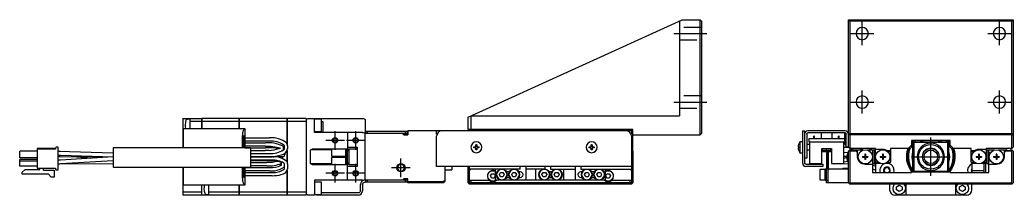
# Model space of a CAD drawing. Extents: x 0 to 767, y -8 to 638.
# Drawn here: x 404.7 to 766.7, y 289.6 to 353.6 of the extents above; entities that cross this region are included whole.
import ezdxf

# ---------------------------------------------------------------- set-up
doc = ezdxf.new("R2010")
doc.units = 0
doc.header["$LTSCALE"] = 0.5
doc.linetypes.add('CENTER', pattern=[50.8, 31.75, -6.35, 6.35, -6.35])
doc.linetypes.add('DASHED', pattern=[19.05, 12.7, -6.35])
for name, color, linetype in [('MSM_CENTER', 1, 'CENTER'), ('MSM_CONTINUOUS', 7, 'CONTINUOUS'), ('MSM_DASHED', 4, 'DASHED'), ('MSM_NARROW', 5, 'CONTINUOUS')]:
    doc.layers.add(name, color=color, linetype=linetype)

msp = doc.modelspace()

# ---------------------------------------------------------------- linework, layer by layer
at = {"layer": 'MSM_CENTER'}
for p, q in [((711.7, 344.4), (711.7, 352.9)), ((761.7, 344.4), (761.7, 352.9)), ((643.09, 348.65), (655.09, 348.65)), ((707.45, 348.65), (715.95, 348.65)), ((757.45, 348.65), (765.95, 348.65)), ((711.7, 319.4), (711.7, 327.9)), ((761.7, 319.4), (761.7, 327.9)), ((643.09, 323.65), (655.09, 323.65)), ((707.45, 323.65), (715.95, 323.65)), ((757.45, 323.65), (765.95, 323.65)), ((519.59, 306.25), (519.59, 313.05)), ((527.09, 306.25), (527.09, 313.05)), ((522.99, 309.65), (516.19, 309.65)), ((530.49, 309.65), (523.69, 309.65)), ((736.7, 296.65), (736.7, 310.65)), ((519.59, 294.25), (519.59, 301.05)), ((527.09, 294.25), (527.09, 301.05)), ((543.59, 296.25), (543.59, 303.05)), ((729.7, 303.65), (743.7, 303.65)), ((522.99, 297.65), (516.19, 297.65)), ((530.49, 297.65), (523.69, 297.65)), ((546.99, 299.65), (540.19, 299.65))]:
    msp.add_line(p, q, dxfattribs=at)
at = {"layer": 'MSM_CONTINUOUS'}
for p, q in [((568.09, 318.1), (646.09, 353.65)), ((645.09, 353.19), (645.09, 318.65)), ((646.09, 353.65), (652.59, 353.65)), ((652.59, 311.65), (652.59, 353.65)), ((652.59, 353.65), (653.09, 353.15)), ((653.09, 353.15), (653.09, 312.15)), ((706.7, 353.65), (707.2, 353.15)), ((706.7, 353.65), (766.7, 353.65)), ((706.7, 307.15), (706.7, 353.65)), ((766.2, 353.15), (707.2, 353.15)), ((707.2, 353.15), (707.2, 312.15)), ((766.2, 353.15), (766.7, 353.65)), ((766.2, 312.15), (766.2, 353.15)), ((766.7, 353.65), (766.7, 307.15)), ((569.29, 318.65), (645.09, 318.65)), ((464.09, 317.65), (464.09, 306.88)), ((464.09, 317.65), (470.98, 317.65)), ((466.38, 317.38), (465.61, 317.31)), ((466.59, 317.65), (466.59, 313.95)), ((470.98, 316.49), (466.59, 316.49)), ((470.98, 313.95), (470.98, 317.65)), ((470.99, 317.64), (470.98, 317.64)), ((470.99, 316.49), (470.98, 316.49)), ((484.59, 317.65), (470.99, 317.65)), ((470.99, 317.65), (470.99, 313.95)), ((484.59, 316.49), (470.99, 316.49)), ((484.59, 313.95), (484.59, 317.65)), ((484.59, 317.64), (484.6, 317.64)), ((484.59, 316.49), (484.6, 316.49)), ((502.09, 317.65), (484.6, 317.65)), ((484.6, 317.65), (484.6, 313.95)), ((502.09, 316.49), (484.6, 316.49)), ((502.09, 317.65), (502.09, 308.37)), ((502.09, 317.64), (502.1, 317.64)), ((502.09, 316.49), (502.1, 316.49)), ((509.09, 317.65), (502.1, 317.65)), ((502.1, 308.36), (502.1, 317.65)), ((509.09, 316.49), (502.1, 316.49)), ((509.09, 317.65), (509.09, 289.65)), ((510.09, 317.65), (529.59, 317.65)), ((512.09, 312.55), (512.09, 317.65)), ((514.59, 317.4), (512.09, 317.4)), ((514.59, 312.9), (514.59, 317.4)), ((514.59, 316.59), (515.09, 316.59)), ((515.09, 316.59), (515.09, 312.55)), ((530.59, 317.27), (530.59, 312.17)), ((568.09, 313.65), (568.09, 318.1)), ((569.09, 318.56), (569.09, 313.65)), ((464.19, 313.9), (464.09, 313.9)), ((464.19, 313.95), (464.19, 306.88)), ((464.19, 313.95), (486.69, 313.95)), ((485.82, 306.88), (485.82, 311.47)), ((486.09, 313.24), (486.69, 313.84)), ((486.69, 313.95), (486.69, 306.88)), ((512.09, 312.9), (514.59, 312.9)), ((529.59, 312.55), (512.09, 312.55)), ((524.09, 312.55), (524.09, 306.52)), ((530.59, 295.15), (530.59, 312.15)), ((545.79, 312.15), (530.59, 312.15)), ((530.79, 312.15), (530.79, 312.95)), ((530.79, 312.95), (545.79, 312.95)), ((531.29, 312.95), (531.29, 312.15)), ((544.59, 311.65), (544.09, 312.15)), ((546.09, 311.9), (544.34, 311.9)), ((544.59, 311.65), (546.09, 311.65)), ((545.29, 312.15), (545.29, 312.95)), ((545.79, 312.95), (545.79, 312.15)), ((546.09, 313.15), (546.09, 311.65)), ((627.59, 313.15), (546.09, 313.15)), ((556.59, 311.95), (556.59, 313.15)), ((556.59, 311.95), (556.76, 311.95)), ((628.09, 313.65), (568.09, 313.65)), ((568.09, 313.15), (568.34, 313.4)), ((568.59, 313.65), (568.34, 313.4)), ((568.34, 313.4), (568.59, 313.15)), ((627.59, 311.95), (627.42, 311.95)), ((627.59, 313.65), (628.09, 313.15)), ((627.59, 313.15), (627.84, 313.4)), ((627.59, 313.15), (627.59, 311.95)), ((628.09, 305.95), (628.09, 313.65)), ((628.09, 311.65), (652.59, 311.65)), ((653.09, 312.15), (652.59, 311.65)), ((689.9, 313.15), (690.7, 313.15)), ((689.9, 313.15), (689.9, 301.35)), ((690.7, 313.15), (690.7, 301.45)), ((691.5, 311.95), (691.5, 303.15)), ((705.5, 313.15), (691.9, 313.15)), ((705.5, 312.35), (691.9, 312.35)), ((696.7, 312.35), (696.7, 310.35)), ((700.7, 310.35), (700.7, 312.35)), ((705.4, 308.15), (705.4, 312.15)), ((705.85, 312.15), (705.4, 312.15)), ((705.9, 307.15), (705.9, 311.95)), ((707.2, 312.15), (706.7, 311.65)), ((766.7, 311.65), (706.7, 311.65)), ((707.2, 312.15), (766.2, 312.15)), ((707.2, 311.65), (707.2, 306.65)), ((766.7, 311.65), (766.2, 312.15)), ((766.2, 306.65), (766.2, 311.65)), ((486.3, 306.88), (486.3, 311.25)), ((486.69, 311.25), (486.3, 311.25)), ((486.69, 310.55), (495.69, 310.55)), ((495.69, 309.35), (486.69, 309.35)), ((486.69, 308.75), (494.21, 308.75)), ((556.59, 300.15), (556.59, 311.15)), ((570.89, 307.35), (570.89, 308.08)), ((571.29, 308.08), (571.29, 307.35)), ((612.89, 307.35), (612.89, 308.08)), ((613.29, 308.08), (613.29, 307.35)), ((627.59, 311.15), (627.59, 294.15)), ((688.45, 308.1), (688.45, 308.08)), ((689, 309.15), (689, 305.15)), ((689.9, 309.15), (689, 309.15)), ((692.45, 308.15), (691.5, 308.15)), ((692.2, 310.35), (692.2, 309.15)), ((692.2, 310.35), (705.2, 310.35)), ((692.2, 309.15), (705.2, 309.15)), ((692.45, 309.15), (692.45, 301.15)), ((694.08, 310.35), (694.08, 311.15)), ((694.33, 311.15), (694.08, 311.15)), ((694.33, 310.35), (694.33, 311.15)), ((703.33, 311.15), (703.08, 311.15)), ((703.08, 310.35), (703.08, 311.15)), ((703.33, 310.35), (703.33, 311.15)), ((704.95, 301.15), (704.95, 309.15)), ((705.2, 310.35), (705.2, 309.15)), ((705.4, 308.15), (705.9, 308.15)), ((728.5, 306.65), (729.7, 307.85)), ((743.7, 309.65), (729.7, 309.65)), ((729.7, 309.65), (729.7, 307.15)), ((730.2, 308.35), (730.5, 308.65)), ((730.2, 298.95), (730.2, 308.35)), ((730.7, 308.85), (730.5, 308.65)), ((730.5, 308.65), (730.5, 298.65)), ((730.7, 308.85), (731, 309.15)), ((742.7, 308.85), (730.7, 308.85)), ((731, 309.15), (742.4, 309.15)), ((742.4, 309.15), (743.2, 308.35)), ((742.9, 298.65), (742.9, 308.65)), ((743.2, 308.35), (743.2, 298.95)), ((743.7, 307.15), (743.7, 309.65)), ((743.7, 307.85), (744.91, 306.65)), ((404.69, 303.28), (404.69, 305.68)), ((411.04, 305.68), (404.69, 305.68)), ((411.04, 306.66), (411.04, 299.55)), ((417.67, 306.66), (411.04, 306.66)), ((417.67, 306.41), (411.04, 306.41)), ((417.67, 306.82), (417.67, 306.41)), ((418.69, 307.12), (417.97, 307.12)), ((418.69, 298.84), (418.69, 307.12)), ((418.8, 305.59), (418.69, 305.6)), ((419.52, 305.57), (418.69, 305.59)), ((418.69, 304.29), (419.48, 304.27)), ((438.69, 304.95), (418.8, 305.59)), ((419.48, 304.27), (438.69, 303.65)), ((438.69, 306.88), (438.69, 299.88)), ((488.69, 306.88), (438.69, 306.88)), ((494.21, 307.55), (486.69, 307.55)), ((486.69, 306.95), (494.23, 306.95)), ((488.69, 306.88), (488.69, 299.88)), ((488.69, 305.99), (494.13, 305.99)), ((488.69, 304.9), (495.69, 304.9)), ((494.11, 305.99), (494.15, 305.99)), ((499.57, 306.82), (499.63, 306.98)), ((500.75, 306.57), (500.68, 306.37)), ((500.77, 306.61), (500.75, 306.57)), ((501.09, 306.63), (501.09, 307.6)), ((501.13, 304.82), (501.25, 304.64)), ((501.25, 304.64), (501.29, 304.44)), ((502.09, 305.97), (502.09, 301.77)), ((502.1, 301.75), (502.1, 306)), ((502.29, 307.6), (502.29, 306.64)), ((510.59, 301.55), (510.59, 305.75)), ((518.29, 306.15), (510.7, 306.15)), ((511.39, 306.55), (523.79, 306.55)), ((518.29, 306.55), (518.29, 303.9)), ((523.49, 303.9), (523.49, 306.55)), ((523.79, 306.15), (523.49, 306.15)), ((523.79, 301.15), (523.79, 306.15)), ((523.99, 305.95), (523.79, 306.15)), ((523.99, 306.52), (523.99, 300.77)), ((524, 306.52), (524.08, 306.49)), ((524.09, 306.52), (524, 306.52)), ((524.09, 307.15), (527.59, 307.15)), ((524.59, 306.4), (524.59, 300.9)), ((527.59, 306.4), (524.59, 306.4)), ((527.59, 307.15), (527.59, 300.15)), ((570.16, 307.35), (570.89, 307.35)), ((570.89, 306.95), (570.16, 306.95)), ((570.89, 306.22), (570.89, 306.95)), ((571.29, 307.35), (572.02, 307.35)), ((571.29, 306.95), (571.29, 306.22)), ((572.02, 306.95), (571.29, 306.95)), ((612.16, 307.35), (612.89, 307.35)), ((612.89, 306.95), (612.16, 306.95)), ((612.89, 306.22), (612.89, 306.95)), ((613.29, 307.35), (614.02, 307.35)), ((613.29, 306.95), (613.29, 306.22)), ((614.02, 306.95), (613.29, 306.95)), ((628.09, 306.65), (627.59, 307.15)), ((628.09, 306.65), (627.59, 306.65)), ((628.09, 306.42), (627.59, 306.42)), ((627.69, 306.25), (627.59, 306.25)), ((627.59, 306.15), (628.09, 305.65)), ((627.59, 305.65), (627.84, 305.9)), ((628.09, 305.95), (627.99, 305.85)), ((627.99, 305.95), (627.99, 305.75)), ((628.09, 305.65), (628.09, 294.15)), ((688.32, 307.35), (688.45, 307.35)), ((688.45, 306.95), (688.32, 306.95)), ((688.45, 307.35), (688.45, 306.95)), ((688.45, 306.22), (688.45, 306.2)), ((689, 305.15), (689.9, 305.15)), ((691.5, 306.15), (692.45, 306.15)), ((696.95, 306.65), (700.45, 306.65)), ((696.95, 301.15), (696.95, 306.65)), ((700.45, 305.95), (696.95, 305.95)), ((700.45, 305.45), (696.95, 305.45)), ((698.7, 305.15), (699.2, 305.15)), ((698.7, 305.15), (698.7, 299.15)), ((699.2, 305.15), (699.2, 294.15)), ((699.45, 299.15), (699.45, 305.45)), ((700.45, 306.65), (700.45, 301.15)), ((704.95, 307.12), (706.73, 307.12)), ((706.51, 305.11), (704.95, 305.25)), ((706.7, 307.15), (705.9, 307.15)), ((707.2, 306.65), (706.7, 307.15)), ((706.7, 305.65), (706.95, 305.9)), ((706.7, 294.15), (706.7, 305.65)), ((706.95, 305.9), (707.2, 306.15)), ((706.95, 305.9), (707.2, 305.65)), ((716.5, 306.65), (707.2, 306.65)), ((707.2, 306.15), (712.09, 306.15)), ((707.2, 305.65), (707.2, 294.15)), ((709.5, 305.65), (707.2, 305.65)), ((710, 306), (709.5, 305.65)), ((709.5, 305.65), (710, 305.15)), ((710, 303.65), (710, 306.15)), ((712.25, 306.65), (711.07, 306.15)), ((712.66, 304.65), (712.66, 303.85)), ((712.95, 304.65), (712.66, 304.65)), ((712.66, 304.12), (712.95, 304.12)), ((712.95, 304.65), (712.95, 303.85)), ((713.52, 306.15), (715.5, 306.15)), ((714.14, 306.15), (715.32, 306.65)), ((715.5, 305.2), (715.21, 305.03)), ((715.5, 306.15), (715.5, 305.2)), ((715.5, 305.58), (715.7, 305.64)), ((715.7, 301.15), (715.7, 306.15)), ((715.7, 306.15), (716.3, 306.15)), ((716.3, 301.15), (716.3, 306.15)), ((716.3, 305.83), (716.5, 305.9)), ((716.5, 305.2), (716.5, 306.65)), ((716.5, 306.42), (719.16, 306.42)), ((716.5, 305.2), (716.73, 305.07)), ((716.7, 305.07), (716.7, 305.08)), ((719.35, 304.65), (719.06, 304.65)), ((719.06, 304.65), (719.06, 303.85)), ((719.06, 304.12), (719.35, 304.12)), ((719.35, 304.65), (719.35, 303.85)), ((720.72, 305.95), (722, 305.95)), ((722, 305.45), (721.28, 305.45)), ((729.2, 306.65), (722, 306.65)), ((722, 306.65), (722, 301.65)), ((729.7, 307.15), (729.2, 306.65)), ((733.84, 304.96), (733.9, 305.02)), ((733.9, 305.09), (733.9, 305.02)), ((735.64, 306.61), (735.64, 306.61)), ((744.2, 306.65), (743.7, 307.15)), ((751.4, 306.65), (744.2, 306.65)), ((751.4, 301.65), (751.4, 306.65)), ((751.4, 305.95), (752.69, 305.95)), ((752.12, 305.45), (751.4, 305.45)), ((754.06, 304.65), (754.06, 303.85)), ((754.35, 304.65), (754.06, 304.65)), ((754.06, 304.12), (754.35, 304.12)), ((754.25, 306.42), (756.9, 306.42)), ((754.35, 304.65), (754.35, 303.85)), ((756.68, 305.07), (756.9, 305.2)), ((756.7, 305.07), (756.7, 305.08)), ((765.2, 306.65), (756.9, 306.65)), ((756.9, 306.65), (756.9, 305.2)), ((757.1, 301.15), (757.1, 306.15)), ((757.1, 306.15), (757.7, 306.15)), ((757.7, 301.15), (757.7, 306.15)), ((757.9, 305.2), (757.9, 306.15)), ((757.9, 306.15), (759.89, 306.15)), ((758.2, 305.03), (757.9, 305.2)), ((760.46, 304.65), (760.46, 303.85)), ((760.75, 304.65), (760.46, 304.65)), ((760.46, 304.12), (760.75, 304.12)), ((760.75, 304.65), (760.75, 303.85)), ((761.32, 306.15), (764.44, 306.15)), ((763.4, 306.15), (763.4, 303.65)), ((763.9, 305.65), (763.4, 306)), ((763.4, 305.15), (763.9, 305.65)), ((766.2, 305.65), (763.9, 305.65)), ((765.2, 306.65), (765.2, 306.89)), ((766.2, 306.65), (765.76, 306.65)), ((765.76, 306.15), (766.2, 306.15)), ((766.7, 307.15), (766.2, 306.65)), ((766.2, 306.15), (766.45, 305.9)), ((766.2, 305.65), (766.45, 305.9)), ((766.2, 294.15), (766.2, 305.65)), ((766.45, 305.9), (766.7, 305.65)), ((766.7, 305.65), (766.7, 294.15)), ((411.04, 303.28), (404.69, 303.28)), ((411.04, 302.68), (404.69, 302.68)), ((404.69, 300.28), (404.69, 302.68)), ((411.04, 302.08), (404.69, 302.08)), ((418.69, 303.79), (419.36, 303.79)), ((419.47, 302.45), (418.69, 302.41)), ((418.69, 301.11), (419.55, 301.15)), ((418.69, 301.1), (419.3, 301.1)), ((418.69, 301.1), (419.02, 301.1)), ((419.02, 301.1), (438.69, 301.25)), ((419.36, 303.79), (438.67, 303.65)), ((438.67, 303.65), (419.47, 302.45)), ((419.55, 301.15), (438.69, 302.35)), ((424.21, 303.76), (430.54, 303.14)), ((495.69, 303.7), (488.69, 303.7)), ((488.69, 303.6), (496.69, 303.6)), ((496.69, 302.4), (488.69, 302.4)), ((495.69, 302.15), (488.69, 302.15)), ((488.69, 301.55), (494.69, 301.55)), ((497.74, 302.22), (495.69, 302.15)), ((500.09, 300.7), (500.09, 301.44)), ((500.29, 303.29), (500.24, 303.06)), ((500.29, 303.78), (500.29, 303.72)), ((500.29, 303.72), (500.29, 303.32)), ((500.29, 303.32), (500.29, 303.29)), ((501.09, 299.3), (501.09, 301.04)), ((502.29, 301.04), (502.29, 299.3)), ((510.7, 301.15), (518.29, 301.15)), ((523.79, 300.75), (511.39, 300.75)), ((518.29, 303.9), (523.49, 303.9)), ((518.29, 303.4), (518.29, 300.75)), ((523.49, 303.4), (518.29, 303.4)), ((523.49, 300.75), (523.49, 303.4)), ((523.49, 301.15), (523.79, 301.15)), ((523.79, 301.15), (523.99, 301.35)), ((524.08, 300.8), (524, 300.78)), ((524.09, 300.78), (524, 300.78)), ((524.09, 295.15), (524.09, 300.78)), ((524.59, 300.9), (527.59, 300.9)), ((691.5, 303.15), (690.7, 303.15)), ((691.2, 300.95), (697.4, 300.95)), ((692.45, 301.15), (696.95, 301.15)), ((697.4, 300.95), (697.4, 300.15)), ((700.45, 301.15), (701.45, 301.15)), ((701.27, 301.11), (702.07, 301.25)), ((701.45, 301.25), (703.95, 301.25)), ((701.45, 301.15), (701.45, 301.25)), ((702.25, 301.25), (702.25, 301.15)), ((702.25, 301.15), (703.15, 301.15)), ((702.63, 301.25), (702.63, 301.15)), ((702.78, 301.25), (702.78, 301.15)), ((703.15, 301.25), (703.15, 301.15)), ((703.87, 301.1), (706.7, 301.18)), ((703.95, 301.15), (703.95, 301.25)), ((703.95, 301.15), (704.95, 301.15)), ((704.95, 303.95), (706.08, 303.84)), ((704.95, 303.77), (706.07, 303.74)), ((706.05, 303.27), (704.95, 303.08)), ((704.95, 301.76), (706.34, 302)), ((711.8, 303.79), (711.8, 303.5)), ((711.8, 303.79), (712.6, 303.79)), ((711.8, 303.5), (712.6, 303.5)), ((712.33, 303.79), (712.33, 303.5)), ((712.66, 303.44), (712.66, 302.65)), ((712.66, 303.18), (712.95, 303.18)), ((712.95, 302.65), (712.66, 302.65)), ((715.5, 300.85), (712.8, 300.85)), ((712.95, 303.44), (712.95, 302.65)), ((713.01, 303.79), (713.8, 303.79)), ((713.01, 303.5), (713.8, 303.5)), ((713.27, 303.5), (713.27, 303.79)), ((713.8, 303.79), (713.8, 303.5)), ((715.19, 302.28), (715.2, 302.28)), ((715.21, 302.27), (715.5, 302.1)), ((715.3, 302.22), (715.3, 302.21)), ((715.5, 302.1), (715.5, 297.95)), ((715.7, 302.04), (715.5, 302.06)), ((716.7, 300.82), (715.5, 301.08)), ((716.7, 300.06), (715.5, 300.57)), ((715.7, 301.15), (716.3, 301.15)), ((716.5, 301.97), (716.3, 301.99)), ((716.73, 302.23), (716.5, 302.1)), ((716.5, 301.65), (716.5, 302.1)), ((716.5, 301.65), (717.54, 301.65)), ((717, 301.15), (716.5, 301.65)), ((716.7, 302.21), (716.7, 302.22)), ((716.7, 297.95), (716.7, 301.45)), ((718.49, 301.15), (717, 301.15)), ((718.2, 303.79), (718.2, 303.5)), ((718.2, 303.79), (719, 303.79)), ((718.2, 303.5), (719, 303.5)), ((718.73, 303.79), (718.73, 303.5)), ((719.06, 303.44), (719.06, 302.65)), ((719.06, 303.18), (719.35, 303.18)), ((719.35, 302.65), (719.06, 302.65)), ((719.35, 303.44), (719.35, 302.65)), ((719.41, 303.79), (720.2, 303.79)), ((719.41, 303.5), (720.2, 303.5)), ((719.67, 303.5), (719.67, 303.79)), ((721.5, 301.15), (719.92, 301.15)), ((720.2, 303.79), (720.2, 303.5)), ((720.86, 301.65), (722, 301.65)), ((722, 301.65), (721.5, 301.15)), ((733.9, 302.27), (733.84, 302.34)), ((733.9, 302.27), (733.9, 302.2)), ((735.64, 300.68), (735.64, 300.68)), ((751.9, 301.15), (751.4, 301.65)), ((751.4, 301.65), (752.54, 301.65)), ((753.49, 301.15), (751.65, 301.15)), ((751.65, 301.15), (751.65, 297.95)), ((753.2, 303.79), (753.2, 303.5)), ((753.2, 303.79), (754, 303.79)), ((753.2, 303.5), (754, 303.5)), ((753.73, 303.79), (753.73, 303.5)), ((754.06, 303.44), (754.06, 302.65)), ((754.06, 303.18), (754.35, 303.18)), ((754.35, 302.65), (754.06, 302.65)), ((754.35, 303.44), (754.35, 302.65)), ((754.41, 303.79), (755.2, 303.79)), ((754.41, 303.5), (755.2, 303.5)), ((754.67, 303.5), (754.67, 303.79)), ((756.4, 301.15), (754.92, 301.15)), ((755.2, 303.79), (755.2, 303.5)), ((755.86, 301.65), (756.9, 301.65)), ((756.15, 297.95), (756.15, 301.15)), ((756.9, 301.65), (756.4, 301.15)), ((756.9, 302.1), (756.68, 302.23)), ((756.7, 302.21), (756.7, 302.22)), ((756.7, 297.95), (756.7, 301.45)), ((756.9, 302.1), (756.9, 301.65)), ((757.1, 301.15), (757.7, 301.15)), ((757.9, 302.1), (758.2, 302.27)), ((757.9, 297.95), (757.9, 302.1)), ((760.6, 300.85), (757.9, 300.85)), ((759.6, 303.79), (759.6, 303.5)), ((759.6, 303.79), (760.4, 303.79)), ((759.6, 303.5), (760.4, 303.5)), ((760.13, 303.79), (760.13, 303.5)), ((760.46, 303.44), (760.46, 302.65)), ((760.46, 303.18), (760.75, 303.18)), ((760.75, 302.65), (760.46, 302.65)), ((760.75, 303.44), (760.75, 302.65)), ((760.81, 303.79), (761.6, 303.79)), ((760.81, 303.5), (761.6, 303.5)), ((761.07, 303.5), (761.07, 303.79)), ((761.6, 303.79), (761.6, 303.5)), ((411.04, 300.28), (404.69, 300.28)), ((405.58, 297.99), (406.58, 298.99)), ((405.58, 297.29), (405.58, 297.99)), ((415.12, 297.29), (405.58, 297.29)), ((406.58, 298.99), (411.71, 298.99)), ((411.04, 299.55), (417.67, 299.55)), ((411.99, 299.27), (411.99, 299.55)), ((413.14, 299.55), (413.14, 298.95)), ((413.29, 298.8), (417.14, 298.8)), ((416.14, 296.27), (415.12, 297.29)), ((417.14, 298.8), (417.14, 296.27)), ((417.67, 299.55), (417.67, 299.14)), ((417.97, 298.84), (418.69, 298.84)), ((438.69, 299.88), (488.69, 299.88)), ((464.09, 299.88), (464.09, 289.65)), ((464.19, 299.88), (464.19, 293.35)), ((485.82, 295.83), (485.82, 299.88)), ((486.3, 296.05), (486.3, 299.88)), ((486.69, 299.88), (486.69, 293.35)), ((486.69, 299.75), (495.69, 299.75)), ((495.69, 298.55), (486.69, 298.55)), ((486.69, 297.95), (496.69, 297.95)), ((494.69, 300.35), (488.69, 300.35)), ((502.09, 298.68), (502.09, 289.65)), ((502.1, 289.65), (502.1, 298.7)), ((527.59, 300.15), (524.09, 300.15)), ((627.59, 300.15), (556.59, 300.15)), ((559.59, 300.15), (559.59, 294.65)), ((559.59, 298.9), (562.09, 298.9)), ((562.09, 300.15), (562.09, 298.9)), ((568.09, 294.15), (568.09, 300.15)), ((568.59, 294.15), (568.59, 300.15)), ((568.59, 298.65), (569.09, 299.15)), ((587.09, 299.15), (568.59, 299.15)), ((576.22, 296.65), (576.66, 297.4)), ((576.66, 297.4), (577.52, 297.4)), ((577.52, 297.4), (577.95, 296.65)), ((578.09, 295.15), (578.09, 299.15)), ((579.47, 297.15), (579.91, 297.9)), ((579.91, 296.4), (579.47, 297.15)), ((579.91, 297.9), (580.77, 297.9)), ((580.77, 297.9), (581.2, 297.15)), ((581.2, 297.15), (580.77, 296.4)), ((583.11, 298.15), (582.07, 298.15)), ((583.97, 297.15), (584.41, 297.9)), ((584.41, 296.4), (583.97, 297.15)), ((584.41, 297.9), (585.27, 297.9)), ((585.27, 297.9), (585.7, 297.15)), ((585.7, 297.15), (585.27, 296.4)), ((587.09, 298.15), (586.57, 298.15)), ((587.09, 299.15), (587.09, 300.15)), ((589.09, 300.15), (589.09, 295.15)), ((596.09, 299.15), (589.09, 299.15)), ((592.79, 295.15), (592.79, 299.15)), ((594.97, 297.15), (595.41, 297.9)), ((595.41, 296.4), (594.97, 297.15)), ((595.41, 297.9), (596.27, 297.9)), ((596.09, 299.15), (596.09, 300.15)), ((596.27, 297.9), (596.7, 297.15)), ((596.7, 297.15), (596.27, 296.4)), ((598.61, 298.15), (597.57, 298.15)), ((598.09, 300.15), (598.09, 299.15)), ((598.09, 299.15), (607.09, 299.15)), ((599.47, 297.15), (599.91, 297.9)), ((599.91, 296.4), (599.47, 297.15)), ((599.91, 297.9), (600.77, 297.9)), ((600.77, 297.9), (601.2, 297.15)), ((601.2, 297.15), (600.77, 296.4)), ((602.79, 299.15), (602.79, 295.15)), ((607.09, 300.15), (607.09, 295.15)), ((609.09, 300.15), (609.09, 299.15)), ((609.09, 299.15), (627.59, 299.15)), ((609.61, 298.15), (609.09, 298.15)), ((610.47, 297.15), (610.91, 297.9)), ((610.91, 296.4), (610.47, 297.15)), ((610.91, 297.9), (611.77, 297.9)), ((611.77, 297.9), (612.2, 297.15)), ((612.2, 297.15), (611.77, 296.4)), ((614.11, 298.15), (613.07, 298.15)), ((614.97, 297.15), (615.41, 297.9)), ((615.41, 296.4), (614.97, 297.15)), ((615.41, 297.9), (616.27, 297.9)), ((616.27, 297.9), (616.7, 297.15)), ((616.7, 297.15), (616.27, 296.4)), ((618.09, 295.15), (618.09, 299.15)), ((618.22, 296.65), (618.66, 297.4)), ((618.66, 297.4), (619.52, 297.4)), ((619.52, 297.4), (619.95, 296.65)), ((627.09, 299.15), (627.59, 298.65)), ((697.4, 300.15), (691.1, 300.15)), ((696.2, 299.05), (696.2, 295.25)), ((698.2, 299.05), (696.2, 299.05)), ((698.2, 295.15), (698.2, 299.15)), ((706.7, 299.15), (698.2, 299.15)), ((698.7, 295.15), (698.7, 299.15)), ((699.2, 298.65), (699.7, 299.15)), ((704.65, 299.55), (706.7, 299.55)), ((704.65, 299.55), (704.65, 299.15)), ((705.45, 299.3), (705.45, 299.15)), ((706.56, 299.55), (706.56, 299.15)), ((715.5, 299.27), (716.7, 298.76)), ((715.5, 297.95), (729.7, 297.95)), ((729.7, 297.95), (729.7, 298.15)), ((729.7, 298.15), (743.7, 298.15)), ((730.5, 298.65), (730.2, 298.95)), ((730.5, 298.65), (730.7, 298.45)), ((730.7, 298.45), (742.7, 298.45)), ((731, 298.15), (730.7, 298.45)), ((733.54, 300.45), (733.73, 300.45)), ((733.95, 300.22), (733.73, 300.45)), ((733.95, 300.22), (733.78, 300.22)), ((733.95, 300.09), (733.95, 300.22)), ((739.68, 300.45), (739.45, 300.22)), ((739.62, 300.22), (739.45, 300.22)), ((739.45, 300.22), (739.45, 300.09)), ((739.68, 300.45), (739.87, 300.45)), ((743.2, 298.95), (742.4, 298.15)), ((743.7, 298.15), (743.7, 297.95)), ((743.7, 297.95), (757.9, 297.95)), ((751.65, 298.65), (756.15, 298.65)), ((417.14, 296.27), (416.14, 296.27)), ((486.69, 293.35), (464.19, 293.35)), ((470.98, 289.65), (470.98, 293.35)), ((470.99, 289.65), (470.99, 293.35)), ((473.49, 293.35), (473.49, 289.65)), ((484.59, 289.65), (484.59, 293.35)), ((484.6, 293.35), (484.6, 289.65)), ((486.69, 293.45), (486.09, 294.06)), ((486.69, 296.05), (486.3, 296.05)), ((496.69, 296.75), (486.69, 296.75)), ((512.09, 295.15), (512.09, 289.65)), ((529.59, 295.15), (512.09, 295.15)), ((514.59, 294.4), (512.09, 294.4)), ((514.59, 289.9), (514.59, 294.4)), ((528.79, 291.25), (528.79, 293.55)), ((529.59, 293.55), (529.59, 291.25)), ((545.79, 295.15), (530.39, 295.15)), ((545.79, 294.35), (530.39, 294.35)), ((530.79, 294.35), (530.79, 295.15)), ((531.29, 295.15), (531.29, 294.35)), ((544.09, 295.15), (544.59, 295.65)), ((546.09, 295.65), (544.59, 295.65)), ((545.29, 294.35), (545.29, 295.15)), ((545.79, 295.15), (545.79, 294.35)), ((546.09, 294.15), (546.09, 295.65)), ((546.09, 294.65), (558.98, 294.65)), ((559.09, 294.15), (546.09, 294.15)), ((558.48, 294.15), (558.98, 294.65)), ((558.98, 294.65), (559.59, 294.95)), ((559.59, 294.65), (559.09, 294.15)), ((568.09, 294.15), (568.59, 293.65)), ((568.59, 294.15), (568.34, 293.9)), ((568.59, 295.15), (575.77, 295.15)), ((627.59, 294.15), (568.59, 294.15)), ((627.59, 293.65), (568.59, 293.65)), ((569.09, 295.15), (569.09, 294.15)), ((576.66, 295.9), (576.22, 296.65)), ((577.52, 295.9), (576.66, 295.9)), ((577.95, 296.65), (577.52, 295.9)), ((618.09, 295.15), (578.09, 295.15)), ((580.77, 296.4), (579.91, 296.4)), ((582.07, 296.15), (583.11, 296.15)), ((585.27, 296.4), (584.41, 296.4)), ((586.57, 296.15), (587.09, 296.15)), ((596.27, 296.4), (595.41, 296.4)), ((597.57, 296.15), (598.61, 296.15)), ((600.77, 296.4), (599.91, 296.4)), ((609.09, 296.15), (609.61, 296.15)), ((611.77, 296.4), (610.91, 296.4)), ((613.07, 296.15), (614.11, 296.15)), ((616.27, 296.4), (615.41, 296.4)), ((618.66, 295.9), (618.22, 296.65)), ((619.52, 295.9), (618.66, 295.9)), ((619.95, 296.65), (619.52, 295.9)), ((620.41, 295.15), (627.59, 295.15)), ((627.09, 294.15), (627.09, 295.15)), ((627.84, 293.9), (627.59, 294.15)), ((627.59, 293.65), (628.09, 294.15)), ((696.2, 295.25), (698.2, 295.25)), ((698.2, 295.15), (699.2, 295.15)), ((698.7, 294.15), (698.7, 295.15)), ((706.7, 294.15), (698.7, 294.15)), ((706.95, 293.9), (706.7, 294.15)), ((707.2, 294.15), (706.95, 293.9)), ((707.2, 293.65), (706.95, 293.9)), ((707.2, 294.15), (766.2, 294.15)), ((766.2, 293.65), (707.2, 293.65)), ((721.7, 293.52), (721, 293.65)), ((721.7, 293.65), (721.7, 291.65)), ((724.2, 292.73), (725.2, 293.3)), ((725.2, 293.3), (726.2, 292.73)), ((727.7, 289.65), (727.7, 293.65)), ((745.7, 293.65), (745.7, 289.65)), ((747.2, 292.73), (748.2, 293.3)), ((748.2, 293.3), (749.2, 292.73)), ((751.7, 291.65), (751.7, 293.65)), ((766.45, 293.9), (766.2, 294.15)), ((766.45, 293.9), (766.2, 293.65)), ((766.7, 294.15), (766.45, 293.9)), ((470.98, 290.8), (464.09, 290.8)), ((470.98, 289.65), (464.09, 289.65)), ((470.99, 290.8), (470.98, 290.8)), ((470.99, 289.66), (470.98, 289.66)), ((484.59, 289.65), (470.99, 289.65)), ((472.5, 289.98), (473.27, 289.92)), ((484.59, 290.8), (473.49, 290.8)), ((484.59, 290.8), (484.6, 290.8)), ((484.59, 289.66), (484.6, 289.66)), ((502.09, 290.8), (484.6, 290.8)), ((502.09, 289.65), (484.6, 289.65)), ((502.09, 290.8), (502.1, 290.8)), ((502.09, 289.66), (502.1, 289.66)), ((509.09, 290.8), (502.1, 290.8)), ((509.09, 289.65), (502.1, 289.65)), ((512.09, 289.65), (510.09, 289.65)), ((512.09, 289.9), (514.59, 289.9)), ((512.79, 289.65), (512.79, 289.9)), ((527.99, 289.65), (512.79, 289.65)), ((513.29, 289.9), (513.29, 289.65)), ((527.99, 290.45), (514.59, 290.45)), ((727.7, 289.65), (723.7, 289.65)), ((724.2, 291.57), (724.2, 292.73)), ((725.2, 290.99), (724.2, 291.57)), ((726.2, 291.57), (725.2, 290.99)), ((726.2, 292.73), (726.2, 291.57)), ((745.7, 289.65), (727.7, 289.65)), ((749.7, 289.65), (745.7, 289.65)), ((747.2, 291.57), (747.2, 292.73)), ((748.2, 290.99), (747.2, 291.57)), ((749.2, 291.57), (748.2, 290.99)), ((749.2, 292.73), (749.2, 291.57))]:
    msp.add_line(p, q, dxfattribs=at)
at = {"layer": 'MSM_CONTINUOUS', "extrusion": (0, 0, -1)}
for centre, radius in [((-711.7, 348.65), 2.25), ((-761.7, 348.65), 2.25), ((-711.7, 323.65), 2.25), ((-761.7, 323.65), 2.25), ((-519.59, 309.65), 0.783), ((-527.09, 309.65), 0.783), ((-571.09, 307.15), 2), ((-613.09, 307.15), 2), ((-736.7, 303.65), 5), ((-736.7, 303.65), 3.15), ((-543.59, 299.65), 1.23), ((-519.59, 297.65), 0.783), ((-527.09, 297.65), 0.783), ((-580.34, 297.15), 1.9), ((-584.84, 297.15), 1.9), ((-595.84, 297.15), 1.9), ((-600.34, 297.15), 1.9), ((-611.34, 297.15), 1.9), ((-615.84, 297.15), 1.9)]:
    msp.add_circle(centre, radius, dxfattribs=at)
at = {"layer": 'MSM_CONTINUOUS'}
for centre, radius in [((736.7, 303.65), 4.5), ((712.8, 303.65), 2.6), ((719.2, 303.65), 2.6), ((736.7, 303.65), 3), ((754.2, 303.65), 2.6), ((760.6, 303.65), 2.6), ((580.34, 297.15), 2), ((584.84, 297.15), 2), ((595.84, 297.15), 2), ((600.34, 297.15), 2), ((611.34, 297.15), 2), ((615.84, 297.15), 2)]:
    msp.add_circle(centre, radius, dxfattribs=at)
for centre, radius, start, end in [((470.9, 315.15), 6, 162.3708, 191.537), ((465.66, 316.81), 0.5, 95, 162.3708), ((466.4, 317.18), 0.2, 18.1949, 95), ((490.46, 311.69), 4.64, 160.4546, 182.713), ((558.59, 311.15), 2, 90, 180), ((625.59, 311.15), 2, 0, 90), ((691.9, 311.95), 1.2, 90, 180), ((705.5, 311.95), 1.2, 0, 90), ((495.13, 296.05), 12.73, 65.3814, 94.1546), ((496.45, 301.84), 8.74, 51.6765, 94.9803), ((496.44, 301.66), 7.72, 54.3313, 95.5619), ((500.47, 307.53), 0.622, 6.9392, 41.0969), ((500.57, 307.57), 1.72, 1.1046, 40.9976), ((691.5, 307.15), 3.19, 163.0947, 176.4096), ((691.5, 307.15), 3.2, 141.3178, 162.73), ((736.7, 303.65), 8.2, 132.9703, 148.6119), ((736.7, 303.65), 6.5, 112.6199, 122.2042), ((736.7, 303.65), 6.5, 57.7958, 67.3801), ((736.7, 303.65), 8.2, 31.3881, 47.0297), ((417.97, 306.82), 0.3, 90, 180), ((494.87, 319.75), 13.77, 267.0004, 267.0016), ((494.97, 280.09), 26.87, 81.1484, 91.5762), ((494.87, 319.75), 13.77, 272.8028, 287.8241), ((496.27, 313.53), 8.65, 266.1439, 301.4476), ((495.88, 316.63), 12.93, 269.1445, 288.5736), ((499.04, 307.48), 0.846, 273.0873, 308.5311), ((499.57, 307.09), 2.75, 278.9432, 350.7276), ((499.56, 306.82), 1.21, 310.2216, 338.1544), ((499.82, 306.86), 0.978, 345.1348, 51.2961), ((500.67, 304.42), 0.622, 275.0583, 1.8855), ((500.23, 306.84), 0.889, 308.882, 346.1339), ((523.79, 305.75), 0.802, 0.1066, 68.3487), ((571.09, 307.15), 0.435, 152.6335, 207.3665), ((571.09, 307.15), 0.435, 62.6335, 117.3665), ((571.09, 307.15), 0.435, 242.6335, 297.3665), ((571.09, 307.15), 0.435, 332.6335, 27.3665), ((613.09, 307.15), 0.435, 152.6335, 207.3665), ((613.09, 307.15), 0.435, 62.6335, 117.3665), ((613.09, 307.15), 0.435, 242.6335, 297.3665), ((613.09, 307.15), 0.435, 332.6335, 27.3665), ((627.69, 305.95), 0.3, 0, 90), ((691.5, 307.15), 3.19, 183.5904, 196.9053), ((691.5, 307.15), 3.2, 197.27, 218.6822), ((697.2, 306.75), 0.25, 203.5782, 336.4218), ((698.7, 306.75), 0.25, 203.5782, 336.4218), ((700.2, 306.75), 0.25, 203.5782, 336.4218), ((709.55, 303.38), 3.5, 144.5168, 215.4832), ((709.55, 303.38), 3.5, 111.0105, 127.753), ((709.55, 303.38), 3.5, 56.9255, 68.9895), ((716.12, 303.53), 1.75, 121.3783, 127.006), ((716, 303.65), 1.59, 100.893, 126.1972), ((716, 303.65), 1.59, 53.8027, 79.1069), ((719.16, 303.62), 2.8, 40.6764, 56.1354), ((736.7, 303.65), 8.2, 158.5399, 222.1236), ((736.7, 303.65), 8.2, 317.8764, 21.4601), ((754.25, 303.62), 2.8, 123.8646, 139.3236), ((757.4, 303.65), 1.59, 100.893, 126.1972), ((757.4, 303.65), 1.59, 53.8027, 79.1069), ((757.29, 303.53), 1.75, 52.994, 58.6217), ((765.1, 306.9), 1, 228.5904, 311.4096), ((495.53, 311.28), 10.96, 265.615, 294.1334), ((496.21, 308.45), 8.72, 266.5414, 295.3793), ((496.97, 373.68), 69.98, 269.4917, 273.0744), ((494.98, 288.35), 14.15, 69.6946, 83.3429), ((497.54, 297.22), 6.43, 44.963, 97.5807), ((497.17, 295.29), 7.13, 58.56, 93.8379), ((499.55, 301.03), 0.679, 37.4987, 59.8257), ((499.17, 301.54), 1.25, 309.0936, 317.7837), ((499.86, 301.49), 0.266, 304.411, 329.3913), ((500.62, 300.97), 0.476, 8.6138, 56.2676), ((500.84, 301.03), 1.45, 0.4058, 30.4027), ((523.79, 301.55), 0.801, 291.0842, 359.9342), ((691.1, 301.35), 1.2, 180, 270), ((716.12, 303.76), 1.75, 232.994, 238.6217), ((716, 303.65), 1.59, 233.8028, 259.107), ((716, 303.65), 1.59, 280.8931, 306.1973), ((720.7, 298.65), 2.6, 105.9424, 195.6185), ((720.7, 298.65), 2.6, 344.3815, 74.0576), ((752.7, 298.65), 2.6, 113.8188, 195.6185), ((757.4, 303.65), 1.59, 233.8028, 259.107), ((757.4, 303.65), 1.59, 280.8931, 306.1973), ((757.29, 303.76), 1.75, 301.3783, 307.006), ((411.71, 299.27), 0.28, 270, 0), ((413.29, 298.95), 0.15, 180, 270), ((417.97, 299.14), 0.3, 180, 270), ((496.56, 306.95), 8.45, 264.0847, 275.9153), ((497.2, 304.79), 6.86, 265.7338, 303.1423), ((496.8, 308.14), 11.39, 269.4263, 285.9737), ((496.63, 305.75), 7.25, 276.3701, 308.0137), ((499.73, 299.78), 2.6, 274.529, 349.4489), ((500.58, 299.41), 0.517, 315.2404, 348.1418), ((577.09, 296.65), 2, 60, 311.4096), ((587.09, 297.15), 1, 270, 90), ((594.79, 297.15), 1, 154.6316, 205.3684), ((609.09, 297.15), 1, 90, 270), ((619.09, 296.65), 2, 228.5904, 120), ((720.7, 298.65), 1.01, 315.9346, 224.0654), ((477.79, 292.15), 6, 168.463, 197.6292), ((490.33, 295.59), 4.51, 176.9565, 199.8759), ((530.39, 293.55), 1.6, 90, 180), ((529.59, 296.65), 1.5, 270, 311.8103), ((472.55, 290.48), 0.5, 197.6292, 265), ((473.29, 290.12), 0.2, 265, 0), ((527.99, 291.25), 1.6, 270, 0), ((723.7, 291.65), 2, 180, 270), ((749.7, 291.65), 2, 270, 0)]:
    msp.add_arc(centre, radius, start, end, dxfattribs=at)
at = {"layer": 'MSM_CONTINUOUS', "extrusion": (0, 0, -1)}
for centre, radius, start, end in [((-510.09, 316.15), 1.5, 48.1897, 90), ((-529.59, 316.15), 1.5, 90, 131.8103), ((-529.59, 311.05), 1.5, 90, 131.8103), ((-691.9, 311.95), 0.4, 0, 90), ((-705.5, 311.95), 0.4, 90, 180), ((-571.09, 307.15), 0.95, 77.8468, 102.1532), ((-613.09, 307.15), 0.95, 77.8468, 102.1532), ((-736.7, 303.65), 8.5, 34.5603, 44.9009), ((-736.7, 303.65), 9, 38.9424, 41.8103), ((-736.7, 303.65), 8.8, 37.3018, 42.9859), ((-736.7, 303.65), 6.8, 53.9811, 61.9275), ((-736.7, 303.65), 6.8, 118.0725, 126.0189), ((-736.7, 303.65), 8.5, 135.0991, 145.4397), ((-736.7, 303.65), 8.8, 137.0141, 142.6982), ((-736.7, 303.65), 9, 138.1897, 141.0576), ((-494.89, 331.27), 25.29, 268.5191, 271.6777), ((-494.98, 293.79), 13.78, 86.7908, 109.3093), ((-511.39, 305.75), 0.8, 0, 90), ((-523.79, 305.75), 0.8, 90, 105.1266), ((-571.09, 307.15), 0.95, 347.8468, 12.1532), ((-571.09, 307.15), 0.95, 257.8468, 282.1532), ((-571.09, 307.15), 0.95, 167.8468, 192.1532), ((-613.09, 307.15), 0.95, 347.8468, 12.1532), ((-613.09, 307.15), 0.95, 257.8468, 282.1532), ((-613.09, 307.15), 0.95, 167.8468, 192.1532), ((-715.89, 303.53), 1.75, 118.6217, 127.006), ((-719.16, 303.62), 2.8, 90, 123.8646), ((-736.7, 303.65), 8.8, 321.3178, 19.9323), ((-736.7, 303.65), 8.5, 319.6798, 20.6673), ((-736.7, 303.65), 6.8, 342.9174, 17.0826), ((-736.7, 303.65), 8.5, 159.3327, 220.3202), ((-736.7, 303.65), 6.8, 162.9174, 197.0826), ((-736.7, 303.65), 8.8, 160.0677, 218.6822), ((-754.25, 303.62), 2.8, 56.1354, 90), ((-757.52, 303.53), 1.75, 52.994, 61.3783), ((-765.1, 305.9), 1, 48.5904, 131.4096), ((-495.12, 317.34), 15.8, 256.5872, 271.5576), ((-496.16, 290.21), 13.5, 87.9949, 95.1375), ((-511.39, 301.55), 0.8, 270, 0), ((-523.79, 301.55), 0.8, 254.8734, 270), ((-691.2, 301.45), 0.5, 270, 0), ((-712.8, 303.65), 2.8, 270, 0), ((-712.6, 303.85), 0.06, 180, 270), ((-712.6, 303.44), 0.06, 90, 180), ((-713.01, 303.85), 0.06, 270, 0), ((-713.01, 303.44), 0.06, 0, 90), ((-715.89, 303.76), 1.75, 232.994, 241.3783), ((-719, 303.85), 0.06, 180, 270), ((-719, 303.44), 0.06, 90, 180), ((-719.41, 303.85), 0.06, 270, 0), ((-719.41, 303.44), 0.06, 0, 90), ((-754, 303.85), 0.06, 180, 270), ((-754, 303.44), 0.06, 90, 180), ((-754.41, 303.85), 0.06, 270, 0), ((-754.41, 303.44), 0.06, 0, 90), ((-757.52, 303.76), 1.75, 298.6217, 307.006), ((-760.4, 303.85), 0.06, 180, 270), ((-760.4, 303.44), 0.06, 90, 180), ((-760.6, 303.65), 2.8, 180, 270), ((-760.81, 303.85), 0.06, 270, 0), ((-760.81, 303.44), 0.06, 0, 90), ((-577.09, 296.65), 1.9, 232.1364, 121.7568), ((-619.09, 296.65), 1.9, 58.2431, 307.8636), ((-705.2, 299.3), 0.25, 90, 180), ((-530.39, 293.55), 0.8, 0, 90), ((-725.2, 292.15), 2.25, 138.1897, 41.8103), ((-748.2, 292.15), 2.25, 138.1897, 41.8103), ((-510.09, 291.15), 1.5, 270, 311.8103), ((-527.99, 291.25), 0.8, 180, 270)]:
    msp.add_arc(centre, radius, start, end, dxfattribs=at)
at = {"layer": 'MSM_DASHED'}
for p, q in [((653.09, 350.9), (645.09, 350.9)), ((645.09, 346.4), (653.09, 346.4)), ((653.09, 325.9), (645.09, 325.9)), ((645.09, 321.4), (653.09, 321.4))]:
    msp.add_line(p, q, dxfattribs=at)
at = {"layer": 'MSM_NARROW'}
for centre, radius in [((519.59, 309.65), 1), ((527.09, 309.65), 1), ((736.7, 303.65), 2.46), ((543.59, 299.65), 1.5), ((519.59, 297.65), 1), ((527.09, 297.65), 1)]:
    msp.add_circle(centre, radius, dxfattribs=at)
for centre, start, end in [((720.7, 298.65), 325.9442, 214.0558), ((752.7, 298.65), 147.1401, 212.8599)]:
    msp.add_arc(centre, 1.25, start, end, dxfattribs=at)

doc.saveas('drawing.dxf')
